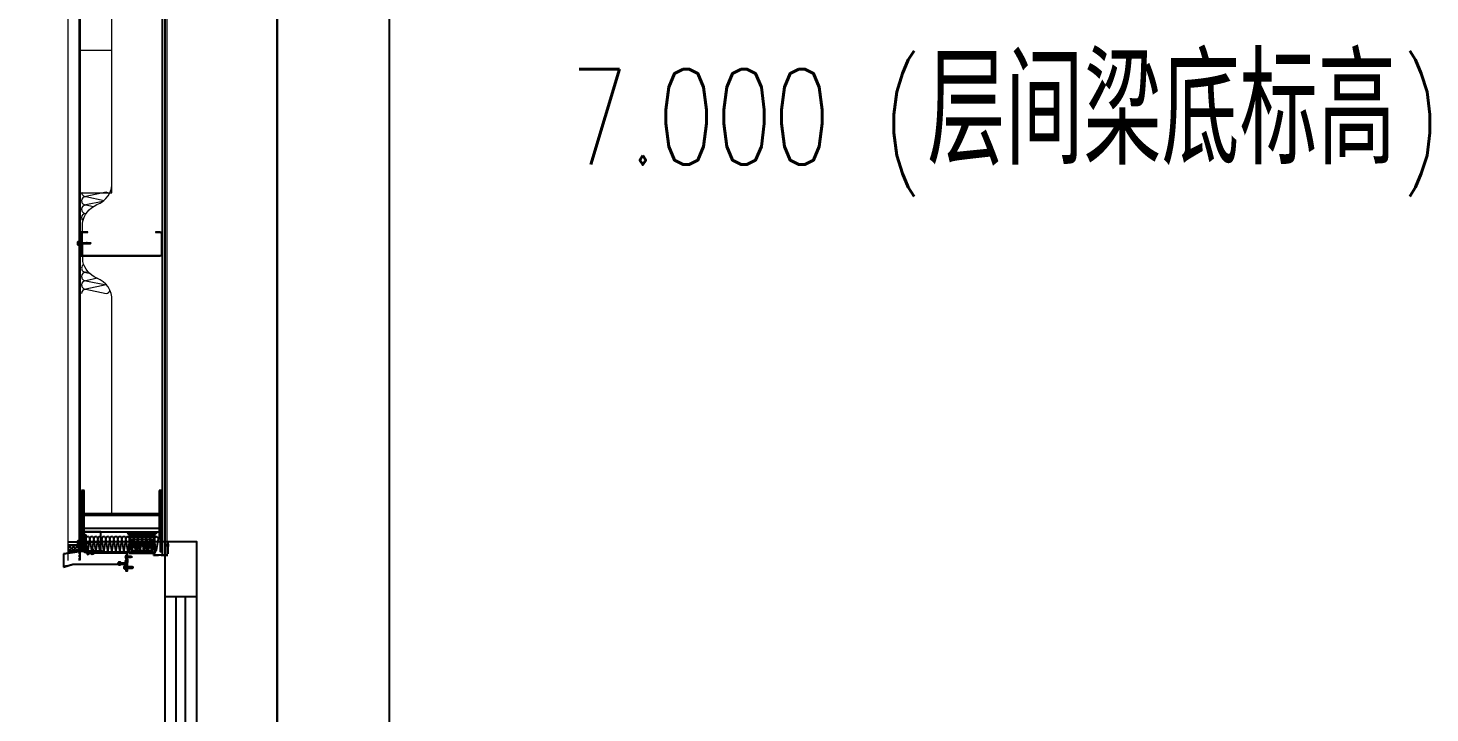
# Model space of a CAD drawing. Extents: x 220580 to 2027826, y -309201 to 71987.
# Drawn here: x 1044274 to 1048636, y -217818 to -215685 of the extents above; entities that cross this region are included whole.
import ezdxf
from ezdxf.enums import TextEntityAlignment as Align

# ---------------------------------------------------------------- set-up
doc = ezdxf.new("R2010")
doc.units = 0
for name, pattern in [('CENTER', [2, 1.25, -0.25, 0.25, -0.25]), ('DOTE', [2.42, 2, -0.2, 0.02, -0.2]), ('ZN-CENTER', [2, 1.25, -0.25, 0.25, -0.25]), ('ZN-DASH', [0.35, 0.25, -0.1])]:
    doc.linetypes.add(name, pattern=pattern)
for name, color, linetype in [('!ZN1-填充-8', 8, 'Continuous'), ('!ZN3-不锈钢板幕墙-7', 7, 'Continuous'), ('!ZN3-玻璃幕墙-4', 4, 'Continuous'), ('!ZN4-辅助材料-1', 1, 'Continuous'), ('!ZN4-配件-11', 11, 'Continuous'), ('!ZN5-钢材投影-40', 40, 'Continuous'), ('!ZN5-钢材断面-2', 2, 'Continuous'), ('!ZN5-铝材投影-112', 112, 'Continuous'), ('!ZN6-虚线-8', 8, 'ZN-DASH'), ('0_SEALING', 40, 'Continuous'), ('11紧固件', 11, 'Continuous'), ('A-AXIS-DOTE', 14, 'DOTE'), ('A-LIN-V', 9, 'Continuous'), ('A-WINDOW', 140, 'Continuous'), ('A_Hatch', 8, 'Continuous'), ('AS-COLN', 6, 'Continuous'), ('AS-WALL', 40, 'Continuous'), ('COLUMN', 4, 'Continuous'), ('DIM', 173, 'Continuous'), ('Fill', 8, 'Continuous'), ('PUB_TEXT', 7, 'Continuous'), ('焊缝', 8, 'Continuous')]:
    doc.layers.add(name, color=color, linetype=linetype)
for name, color, linetype, lineweight in [('0_FLASHING', 6, 'Continuous', 25), ('0_PURLIN-CON', 253, 'Continuous', 15), ('0_SCREW RIVET', 4, 'Continuous', 15), ('彩钢板', 6, 'Continuous', 15), ('防火岩棉', 252, 'Continuous', 13)]:
    doc.layers.add(name, color=color, linetype=linetype, lineweight=lineweight)
doc.layers.add('0_INSULATION', color=252, linetype='Continuous', lineweight=9, transparency=0.2)
doc.styles.add('_TCH_DIM', font='SIMPLEX', dxfattribs={"bigfont": 'GBCBIG'})
doc.styles.add('DHTEXT-1', font='ROMANS.shx', dxfattribs={"width": 0.7, "bigfont": 'CHINESE.shx'})
doc.dimstyles.new('ZN200', dxfattribs={"dimscale": 200, "dimtxt": 2.5, "dimasz": 1.5, "dimexe": 1, "dimexo": 2, "dimgap": 0.9, "dimtad": 1, "dimdec": 0, "dimdsep": 46, "dimtxsty": 'DHTEXT-1', "dimblk": 'ARCHTICK', "dimcen": 2.5, "dimclrd": 173, "dimclre": 173, "dimclrt": 7, "dimazin": 2, "dimtfac": 1, "dimtdec": 0, "dimtix": 1, "dimtmove": 2, "dimatfit": 3, "dimfxl": 0, "dimtolj": 1, "dimtzin": 0, "dimarcsym": 0})

# ---------------------------------------------------------------- blocks, each defined once
blk = doc.blocks.new('23423wer-M')
at = {"layer": 'A-AXIS-DOTE', "color": 1}
blk.add_line((1667005.2, 543376.2), (1667005.2, 531171.5), dxfattribs=at)
blk = doc.blocks.new('w42342343')
at = {"layer": 'A-LIN-V'}
blk.add_line((-1138145, 573427.5), (-1138495, 573427.5), dxfattribs=at)
at = {"layer": 'A-WINDOW'}
for points in [[(-1138245, 573427.5), (-1138245, 573427.5), (-1138245, 573257.5), (-1138145, 573257.5), (-1138145, 573427.5), (-1138245, 573427.5)], [(-1138245, 573257.5), (-1138245, 568257.5)], [(-1138210, 573257.5), (-1138210, 568257.5)], [(-1138245, 568257.5), (-1138245, 568257.5), (-1138245, 568157.5), (-1138145, 568157.5), (-1138145, 568257.5), (-1138245, 568257.5)]]:
    blk.add_lwpolyline(points, dxfattribs=at)
at = {"layer": 'A-WINDOW', "elevation": 0}
for points in [[(-1138180, 568257.5), (-1138180, 573257.5)], [(-1138145, 568257.5), (-1138145, 573257.5)]]:
    blk.add_lwpolyline(points, dxfattribs=at)
at = {"layer": 'AS-WALL'}
blk.add_line((-1138545, 573427.5), (-1138445, 573427.5), dxfattribs=at)
at = {"layer": 'COLUMN'}
blk.add_lwpolyline([(-1138245, 573427.5), (-1138245, 568257.5)], dxfattribs=at)
blk = doc.blocks.new('55555')
at = {"layer": 'COLUMN'}
blk.add_lwpolyline([(-350, 700), (-350, -14200), (350, -14200), (350, 700)], close=True, dxfattribs=at)
blk = doc.blocks.new('20250917080948')
at = {"layer": 'A-AXIS-DOTE', "ltscale": 2}
blk.add_line((0, -5813.6), (0, 21247.6), dxfattribs=at)
blk = doc.blocks.new('$紧固件$00000145')
at = {"layer": '0_SCREW RIVET'}
for p, q in [((-1.7, 9.4), (-1.7, 7.2)), ((-1.7, 6.7), (-1.7, 5)), ((-1.7, 4.5), (-1.7, 2.8)), ((-1.7, 2.3), (-1.7, 0.6)), ((-1.7, 0.1), (-1.7, -1.6)), ((2.8, 9.4), (2.8, 7.6)), ((2.8, 7.1), (2.8, 5.4)), ((2.8, 4.9), (2.8, 3.2)), ((2.8, 2.7), (2.8, 1)), ((2.8, 0.5), (2.8, -1.2)), ((-1.7, -2.1), (-1.7, -3.8)), ((-1.7, -4.3), (-1.7, -6)), ((-1.7, -6.5), (-1.7, -8.2)), ((-1.7, -8.7), (-1.7, -10.5)), ((-1.7, -11), (-1.7, -12.7)), ((-1.7, -13.2), (-1.7, -14.9)), ((-1.7, -15.4), (-1.7, -17.1)), ((-1.7, -17.6), (-1.7, -19.3)), ((-1.7, -19.8), (-1.7, -24.8)), ((-1.7, -24.8), (0.5, -26.6)), ((0.5, -26.6), (2.8, -24.8)), ((2.8, -1.7), (2.8, -3.4)), ((2.8, -3.9), (2.8, -5.6)), ((2.8, -6.1), (2.8, -7.8)), ((2.8, -8.3), (2.8, -10.1)), ((2.8, -10.6), (2.8, -12.3)), ((2.8, -12.8), (2.8, -14.5)), ((2.8, -15), (2.8, -16.7)), ((2.8, -17.2), (2.8, -18.9)), ((2.8, -19.4), (2.8, -24.8))]:
    blk.add_line(p, q, dxfattribs=at)
blk.add_lwpolyline([(-6.5, 12.1, -0.414214), (-2.5, 16.1), (3.5, 16.1, -0.414214), (7.5, 12.1), (7.5, 12.2), (7.5, 11.4), (-6.5, 11.4), (-6.5, 12.2)], format="xyb", close=True, dxfattribs=at)
for points in [[(-4, 11.4), (5, 11.4), (5, 9.4), (-4, 9.4)], [(-1.7, 6.7), (2.8, 7.1), (3.3, 7.4), (2.8, 7.6), (-1.7, 7.2), (-2.2, 6.9)], [(-1.7, 4.5), (2.8, 4.9), (3.3, 5.2), (2.8, 5.4), (-1.7, 5), (-2.2, 4.7)], [(-1.7, 2.3), (2.8, 2.7), (3.3, 3), (2.8, 3.2), (-1.7, 2.8), (-2.2, 2.5)], [(-1.7, 0.1), (2.8, 0.5), (3.3, 0.8), (2.8, 1), (-1.7, 0.6), (-2.2, 0.3)], [(-1.7, -2.1), (2.8, -1.7), (3.3, -1.4), (2.8, -1.2), (-1.7, -1.6), (-2.2, -1.9)], [(-1.7, -4.3), (2.8, -3.9), (3.3, -3.6), (2.8, -3.4), (-1.7, -3.8), (-2.2, -4.1)], [(-1.7, -6.5), (2.8, -6.1), (3.3, -5.8), (2.8, -5.6), (-1.7, -6), (-2.2, -6.3)], [(-1.7, -8.7), (2.8, -8.3), (3.3, -8.1), (2.8, -7.8), (-1.7, -8.2), (-2.2, -8.5)], [(-1.7, -11), (2.8, -10.6), (3.3, -10.3), (2.8, -10.1), (-1.7, -10.5), (-2.2, -10.7)], [(-1.7, -13.2), (2.8, -12.8), (3.3, -12.5), (2.8, -12.3), (-1.7, -12.7), (-2.2, -13)], [(-1.7, -15.4), (2.8, -15), (3.3, -14.7), (2.8, -14.5), (-1.7, -14.9), (-2.2, -15.2)], [(-1.7, -17.6), (2.8, -17.2), (3.3, -16.9), (2.8, -16.7), (-1.7, -17.1), (-2.2, -17.4)]]:
    blk.add_lwpolyline(points, close=True, dxfattribs=at)
for points in [[(1.7, -19), (-1.7, -19.3), (-2.2, -19.6), (-1.7, -19.8), (1.6, -19.5)], [(0.5, -26.6), (1.9, -18), (2.5, -19.4), (2.5, -19.4), (2.8, -19.9)], [(2.3, -18.9), (2.8, -18.9), (3.3, -19.1), (2.8, -19.4), (2.5, -19.4)]]:
    blk.add_lwpolyline(points, dxfattribs=at)
blk = doc.blocks.new('$紧固件$00000029')
at = {"layer": '0_SCREW RIVET'}
for p, q in [((-4.5, 1), (4.5, 1)), ((-2.5, 1), (-2.5, -6)), ((2.5, 1), (2.5, -6)), ((-2.5, -6), (2.5, -6)), ((-2.5, -8), (2.5, -8))]:
    blk.add_line(p, q, dxfattribs=at)
blk.add_lwpolyline([(-4.5, 1, -0.147667), (-1.5, 2.8), (1.5, 2.8, -0.147667), (4.5, 1)], format="xyb", dxfattribs=at)
for centre, start, end in [((-2.5, -7), 90, 270), ((2.5, -7), 270, 90)]:
    blk.add_arc(centre, 1, start, end, dxfattribs=at)
blk = doc.blocks.new('*U2096')
at = {"color": 0, "linetype": 'CENTER', "ltscale": 3}
blk.add_line((-5.4, 0), (17.7, 0), dxfattribs=at)
at = {"linetype": 'ByBlock', "ltscale": 10}
for p, q in [((0, 1.8), (12.4, 1.8)), ((1, 2.4), (1.7, -2.4)), ((2.6, 2.4), (3.3, -2.4)), ((4.2, 2.4), (4.9, -2.4)), ((5.8, 2.4), (6.5, -2.4)), ((7.4, 2.4), (8.1, -2.4)), ((9, 2.4), (9.7, -2.4)), ((10.6, 2.4), (11.3, -2.4)), ((12.4, 1.8), (16, 0)), ((16, 0), (12.4, -1.8)), ((12.4, -1.8), (0, -1.8))]:
    blk.add_line(p, q, dxfattribs=at)
blk.add_lwpolyline([(-3.3, 0.4), (-3.7, 0.4, -0.147478), (-2.1, 4.8), (0, 4.8), (0, -4.7), (-2.1, -4.7, -0.147478), (-3.7, -0.4), (-3.3, -0.4)], format="xyb", close=True, dxfattribs=at)
for points in [[(1.3, -1.8), (0.6, 1.8), (1, 2.4), (1.3, 1.8), (2, -1.8), (1.7, -2.4)], [(2.9, -1.8), (2.2, 1.8), (2.6, 2.4), (2.9, 1.8), (3.6, -1.8), (3.3, -2.4)], [(4.5, -1.8), (3.8, 1.8), (4.2, 2.4), (4.5, 1.8), (5.2, -1.8), (4.9, -2.4)], [(6.1, -1.8), (5.4, 1.8), (5.8, 2.4), (6.1, 1.8), (6.8, -1.8), (6.5, -2.4)], [(7.7, -1.8), (7, 1.8), (7.4, 2.4), (7.7, 1.8), (8.4, -1.8), (8.1, -2.4)], [(9.3, -1.8), (8.6, 1.8), (9, 2.4), (9.3, 1.8), (10, -1.8), (9.7, -2.4)], [(10.9, -1.8), (10.2, 1.8), (10.6, 2.4), (10.9, 1.8), (11.6, -1.8), (11.3, -2.4)]]:
    blk.add_lwpolyline(points, close=True, dxfattribs=at)
at = {"layer": 'Defpoints', "color": 0, "ltscale": 10, "style": 'DHTEXT-1', "width": 0.7}
blk.add_text('4.8', height=1, rotation=90, dxfattribs=at).set_placement((-0.5, -1.4), align=Align.CENTER)
blk = doc.blocks.new('ZN-角钢56X56X5')
at = {"layer": '!ZN1-填充-8'}
h = blk.add_hatch(dxfattribs=at)
h.set_pattern_fill('ANSI32', color=256, scale=0.5, style=0)
edge = h.paths.add_edge_path()
edge.add_line((0, 0), (0, 56))
edge.add_line((0, 56), (3.3, 56))
edge.add_arc((3.3, 54.3), 1.67, 0, 90, ccw=False)
edge.add_line((5, 54.3), (5, 11))
edge.add_arc((11, 11), 6, 180, 270)
edge.add_line((11, 5), (54.3, 5))
edge.add_arc((54.3, 3.3), 1.67, 0, 90, ccw=False)
edge.add_line((56, 3.3), (56, 0))
edge.add_line((56, 0), (0, 0))
at = {"layer": '!ZN5-钢材断面-2'}
blk.add_lwpolyline([(0, 0), (0, 56), (3.3, 56, -0.414214), (5, 54.3), (5, 11, 0.414214), (11, 5), (54.3, 5, -0.414214), (56, 3.3), (56, 0), (0, 0)], format="xyb", dxfattribs=at)
blk = doc.blocks.new('*U587')
at = {"layer": '!ZN5-钢材断面-2', "extrusion": (0, 0, -1), "zscale": -1, "rotation": 90}
blk.add_blockref('ZN-角钢56X56X5', (0, 0), dxfattribs=at)
blk = doc.blocks.new('20250910091815', base_point=(-74076.4, -110402.8))
at = {"layer": 'A_Hatch'}
h = blk.add_hatch(dxfattribs=at)
h.set_pattern_fill('ANSI32', color=256)
h.set_pattern_definition([(45, (0, 0), (-3.36759605, 3.36759605), []), (45, (2.245, 0), (-3.36759605, 3.36759605), [])])
h.paths.add_polyline_path([(-74326.4, -110327.8), (-74326.4, -110477.8), (-74318.4, -110477.8), (-74318.4, -110405), (-74084.4, -110405), (-74084.4, -110477.8), (-74076.4, -110477.8), (-74076.4, -110327.8), (-74084.4, -110327.8), (-74084.4, -110400.5), (-74318.4, -110400.5), (-74318.4, -110327.8)])
at = {"layer": '!ZN5-钢材投影-40', "ltscale": 0.3}
for p, q in [((-74326.4, -110477.8), (-74326.4, -110327.8)), ((-74326.4, -110327.8), (-74318.4, -110327.8)), ((-74318.4, -110327.8), (-74318.4, -110400.5)), ((-74084.4, -110400.5), (-74084.4, -110327.8)), ((-74084.4, -110327.8), (-74076.4, -110327.8)), ((-74076.4, -110327.8), (-74076.4, -110477.8)), ((-74318.4, -110400.5), (-74084.4, -110400.5)), ((-74084.4, -110405), (-74318.4, -110405)), ((-74318.4, -110405), (-74318.4, -110477.8)), ((-74084.4, -110477.8), (-74084.4, -110405)), ((-74318.4, -110477.8), (-74326.4, -110477.8)), ((-74076.4, -110477.8), (-74084.4, -110477.8))]:
    blk.add_line(p, q, dxfattribs=at)
blk = doc.blocks.new('*U2081')
at = {"color": 0, "linetype": 'CENTER', "ltscale": 3}
for p, q in [((-14.3, 0), (14.3, 0)), ((0, 14.3), (0, -14.3))]:
    blk.add_line(p, q, dxfattribs=at)
at = {"linetype": 'ByBlock', "ltscale": 10}
blk.add_lwpolyline([(9, 5.2), (0, 10.4), (-9, 5.2), (-9, -5.2), (0, -10.4), (9, -5.2)], close=True, dxfattribs=at)
for radius in [12, 9, 6]:
    blk.add_circle((0, 0), radius, dxfattribs=at)
blk.add_arc((0, 0), 5.19, 180, 90, dxfattribs=at)
blk = doc.blocks.new('20180403.16475379')
at = {"layer": '!ZN1-填充-8', "ltscale": 2}
blk.add_hatch(color=8, dxfattribs=at).paths.add_polyline_path([(0, -6), (0, 0), (6, 0, -0.414214)])
blk.add_lwpolyline([(0, 0), (0, -6, 0.414214), (6, 0)], format="xyb", dxfattribs=at)
blk = doc.blocks.new('20250910094206', base_point=(-74703, -110250.6))
at = {"layer": '!ZN4-辅助材料-1'}
for points in [[(-74780.5, -110258.1, 0.57735), (-74784, -110264.1, -0.267949), (-74780.5, -110262.1, 0.57735), (-74784, -110268.1, -0.267949), (-74780.5, -110266.1, 0.57735), (-74784, -110272.1, -0.267949), (-74780.5, -110270.1, 0.57735), (-74784, -110276.1, -0.267949), (-74780.5, -110274.1, 0.57735), (-74784, -110280.1, -0.267949), (-74780.5, -110278.1, 0.57735), (-74784, -110284.1, -0.267949), (-74780.5, -110282.1, 1), (-74780.5, -110290.1, 1)], [(-74715.5, -110258.1, -0.57735), (-74712.1, -110264.1, 0.267949), (-74715.5, -110262.1, -0.57735), (-74712.1, -110268.1, 0.267949), (-74715.5, -110266.1, -0.57735), (-74712.1, -110272.1, 0.267949), (-74715.5, -110270.1, -0.57735), (-74712.1, -110276.1, 0.267949), (-74715.5, -110274.1, -0.57735), (-74712.1, -110280.1, 0.267949), (-74715.5, -110278.1, -0.57735), (-74712.1, -110284.1, 0.267949), (-74715.5, -110282.1, -1), (-74715.5, -110290.1, -1)]]:
    blk.add_lwpolyline(points, format="xyb", dxfattribs=at)
at = {"layer": '!ZN5-钢材投影-40', "ltscale": 1000}
blk.add_line((-74708, -110243.6), (-74788, -110243.6), dxfattribs=at)
at = {"layer": '!ZN5-钢材投影-40'}
for points in [[(-74708, -110300.6), (-74788, -110300.6), (-74788, -110235.6), (-74708, -110235.6)], [(-74715.5, -110258.1), (-74715.5, -110293.1), (-74780.5, -110293.1), (-74780.5, -110258.1), (-74715.5, -110258.1)]]:
    blk.add_lwpolyline(points, close=True, dxfattribs=at)
at = {"layer": '焊缝', "ltscale": 500}
for points in [[(-74765.1, -110235.6, -0.57735), (-74771.1, -110239, 0.267949), (-74769.1, -110235.6, -0.57735), (-74775.1, -110239, 0.267949), (-74773.1, -110235.6, -0.57735), (-74779.1, -110239, 0.267949), (-74777.1, -110235.6, -0.57735), (-74783.1, -110239, 0.267949), (-74781.1, -110235.6, -0.57735), (-74787.1, -110239, 0.267949), (-74785.1, -110235.6, -0.332827), (-74788, -110239.4, -0.332827)], [(-74708, -110239.4, -0.20511), (-74711.1, -110239, 0.267949), (-74709.1, -110235.6, -0.57735), (-74715.1, -110239, 0.267949), (-74713.1, -110235.6, -0.57735), (-74719.1, -110239, 0.267949), (-74717.1, -110235.6, -0.57735), (-74723.1, -110239, 0.267949), (-74721.1, -110235.6, -0.57735), (-74727.1, -110239, 0.267949), (-74725.1, -110235.6, -0.57735), (-74731.1, -110239, 0.267949), (-74729.1, -110235.6, -0.57735), (-74735.1, -110239, 0.267949), (-74733.1, -110235.6, -0.57735), (-74739.1, -110239, 0.267949), (-74737.1, -110235.6, -0.57735), (-74743.1, -110239, 0.267949), (-74741.1, -110235.6, -0.57735), (-74747.1, -110239, 0.267949), (-74745.1, -110235.6, -0.57735), (-74751.1, -110239, 0.267949), (-74749.1, -110235.6, -0.57735), (-74755.1, -110239, 0.267949), (-74753.1, -110235.6, -0.57735), (-74759.1, -110239, 0.267949), (-74757.1, -110235.6, -0.57735), (-74763.1, -110239, 0.267949), (-74761.1, -110235.6, -0.57735), (-74767.1, -110239)]]:
    blk.add_lwpolyline(points, format="xyb", dxfattribs=at)
at = {"layer": '!ZN3-玻璃幕墙-4', "ltscale": 1000, "rotation": 270}
blk.add_blockref('20180403.16475379', (-74788, -110235.6), dxfattribs=at)
at = {"layer": '!ZN3-玻璃幕墙-4', "ltscale": 1000, "xscale": -1, "rotation": 90}
blk.add_blockref('20180403.16475379', (-74708, -110235.6), dxfattribs=at)
at = {"layer": '!ZN4-配件-11', "color": 1, "ltscale": 1000, "xscale": -1, "rotation": 90}
for p in [(-74763, -110275.6), (-74733, -110275.6)]:
    blk.add_blockref('*U2081', p, dxfattribs=at)
blk = doc.blocks.new('*U2002')
at = {"color": 0, "linetype": 'ZN-CENTER', "ltscale": 3}
blk.add_line((24, 0), (-7.3, 0), dxfattribs=at)
at = {"ltscale": 10}
for p, q in [((-5.4, -3.5), (-5.4, 3.5)), ((-1, 4.6), (-4.9, 4.6)), ((-1, 2.3), (-4.9, 2.3)), ((-0.6, -5.1), (-0.6, 5.1)), ((-0.2, 5.5), (0, 4.8)), ((0, -4.8), (0, 4.8)), ((0, 2.1), (14.3, 2.1)), ((1.4, 2.7), (2.2, -2.7)), ((3.2, 2.7), (4, -2.7)), ((5, 2.7), (5.8, -2.7)), ((6.8, 2.7), (7.6, -2.7)), ((8.6, 2.7), (9.4, -2.7)), ((10.4, 2.7), (11.2, -2.7)), ((12.2, 2.7), (13, -2.7)), ((-1, -2.3), (-4.9, -2.3)), ((-1, -4.6), (-4.9, -4.6)), ((-0.2, -5.5), (0, -4.8)), ((14.3, -2.1), (0, -2.1))]:
    blk.add_line(p, q, dxfattribs=at)
for points in [[(1.8, -2.1), (1, 2.1), (1.4, 2.7), (1.8, 2.1), (2.6, -2.1), (2.2, -2.7)], [(3.6, -2.1), (2.8, 2.1), (3.2, 2.7), (3.6, 2.1), (4.4, -2.1), (4, -2.7)], [(5.4, -2.1), (4.6, 2.1), (5, 2.7), (5.4, 2.1), (6.2, -2.1), (5.8, -2.7)], [(7.2, -2.1), (6.4, 2.1), (6.8, 2.7), (7.2, 2.1), (8, -2.1), (7.6, -2.7)], [(9, -2.1), (8.2, 2.1), (8.6, 2.7), (9, 2.1), (9.8, -2.1), (9.4, -2.7)], [(10.8, -2.1), (10, 2.1), (10.4, 2.7), (10.8, 2.1), (11.6, -2.1), (11.2, -2.7)], [(12.6, -2.1), (11.8, 2.1), (12.2, 2.7), (12.6, 2.1), (13.4, -2.1), (13, -2.7)]]:
    blk.add_lwpolyline(points, close=True, dxfattribs=at)
for points in [[(14.3, -2.1, -0.414214), (14.4, -2.2), (14.4, -2.3), (20.2, -2.3), (22, -0.3), (22, 0.3), (20.2, 2.3), (14.4, 2.3), (14.4, 2.2, -0.414214), (14.3, 2.1)], [(16.5, -2.3), (16.4, -1.2), (15.8, -1.5, -0.530462), (15, -1.2), (14.8, 0.1, -0.651316), (15.5, 0.5), (16, 0.2), (16.8, 0.7), (22, -0.3, -0.201226), (20.2, 2.3)]]:
    blk.add_lwpolyline(points, format="xyb", dxfattribs=at)
for centre, radius, start, end in [((-3.9, 3.5), 1.58, 133.1736, 226.8264), ((0.1, 0), 5.58, 155.5673, 204.4327), ((0.1, 3.5), 1.58, 133.1736, 226.8264), ((4.1, 0), 5.58, 155.5673, 204.4327), ((7.5, -2.9), 11.3, 132.4922, 138.6064), ((-3.9, -3.5), 1.58, 133.1736, 226.8264), ((0.1, -3.5), 1.58, 133.1736, 226.8264), ((7.5, 2.9), 11.3, 221.3936, 227.5078)]:
    blk.add_arc(centre, radius, start, end, dxfattribs=at)
at = {"layer": 'Defpoints', "color": 0, "ltscale": 10, "style": 'DHTEXT-1', "width": 0.7}
blk.add_text('5.5', height=1, rotation=90, dxfattribs=at).set_placement((-2.5, -0.9), align=Align.CENTER)
blk = doc.blocks.new('*U585')
at = {"color": 0, "linetype": 'CENTER', "ltscale": 3}
blk.add_line((7.9, 0), (-2.5, 0), dxfattribs=at)
at = {"linetype": 'ByBlock', "lineweight": -2, "ltscale": 10}
for p, q in [((-1.2, -3), (-1.2, 3)), ((0, 4.2), (0, -4.2)), ((3.4, 2), (0, 2)), ((3.4, 2.5), (3.4, -2.5)), ((3.4, -2), (0, -2))]:
    blk.add_line(p, q, dxfattribs=at)
for centre, radius, start, end in [((4.4, 0), 5.96, 160.395, 199.605), ((0, 3), 1.2, 90, 180), ((4.9, 2.5), 1.5, 348.448, 180), ((14.1, 0), 8, 164.3308, 195.6692), ((4.1, 0), 2.67, 323.2266, 36.7843), ((0, -3), 1.2, 180, 270), ((4.9, -2.5), 1.5, 180, 11.552)]:
    blk.add_arc(centre, radius, start, end, dxfattribs=at)
at = {"layer": 'Defpoints', "color": 0, "ltscale": 10, "style": 'DHTEXT-1', "width": 0.7}
blk.add_text('D4', height=1, rotation=90, dxfattribs=at).set_placement((5.3, -1.8), align=Align.CENTER)
blk = doc.blocks.new('20250910135256', base_point=(-71723.4, -112065.2))
at = {"layer": '!ZN1-填充-8'}
h = blk.add_hatch(dxfattribs=at)
h.set_pattern_fill('ANSI32', color=256, scale=0.5, style=0)
h.set_pattern_definition([(45, (0, 0), (-1.683798023, 1.683798023), []), (45, (1.1225, 0), (-1.683798023, 1.683798023), [])])
h.paths.add_polyline_path([(-71745, -112017.2), (-71750, -112017.2), (-71750, -112057.2), (-71745, -112057.2)])
at = {"layer": '!ZN1-填充-8', "ltscale": 0.1}
h = blk.add_hatch(dxfattribs=at)
h.set_pattern_fill('NET3', color=256, scale=3, style=0)
h.paths.add_polyline_path([(-71642.4, -112080.8), (-71643.4, -112080.8), (-71643.4, -112065.2), (-71642.4, -112065.2)])
at = {"layer": '!ZN1-填充-8'}
h = blk.add_hatch(dxfattribs=at)
h.set_pattern_fill('AR-SAND', color=256, scale=0.5, angle=90, style=0)
h.set_pattern_definition([(127.5, (0, 0), (-1.223533093, -0.0400007824), [0, -0.9652, 0, -1.0795, 0, -1.031875]), (97.5, (0, 0), (-1.792062751, 1.123808208), [0, -0.5207, 0, -0.86995, 0, -0.333375]), (57.5, (-5e-17, -0.781), (-0.003592962, 1.977480926), [0, -0.3175, 0, -1.143, 0, -1.49225]), (47.5, (-5e-17, -0.781), (-0.557323308, 1.908891131), [0, -0.15875, 0, -0.7493, 0, -0.85725])])
edge = h.paths.add_edge_path()
edge.add_arc((-71510.8, -112064.6), 7.19, 138.7905, 183.3925)
edge.add_line((-71518, -112065), (-71526.9, -112059.9))
edge.add_line((-71526.9, -112059.9), (-71527.2, -112059.9))
edge.add_line((-71527.2, -112059.9), (-71524.7, -112059.9))
edge.add_line((-71524.7, -112059.9), (-71516.2, -112059.9))
h = blk.add_hatch(dxfattribs=at)
h.set_pattern_fill('AR-SAND', color=256, scale=0.5, style=0)
h.set_pattern_definition([(37.5, (0, 0), (-0.0400007824, 1.223533093), [0, -0.9652, 0, -1.0795, 0, -1.031875]), (7.5, (0, 0), (1.123808208, 1.792062751), [0, -0.5207, 0, -0.86995, 0, -0.333375]), (327.5, (-0.781, 0), (1.977480926, 0.003592962), [0, -0.3175, 0, -1.143, 0, -1.49225]), (317.5, (-0.781, 0), (1.908891131, 0.557323308), [0, -0.15875, 0, -0.7493, 0, -0.85725])])
edge = h.paths.add_edge_path()
edge.add_arc((-71636.4, -112104.1), 14.4, 93.1328, 118.888, ccw=False)
edge.add_line((-71637.2, -112089.8), (-71642.4, -112080.8))
edge.add_line((-71642.4, -112080.8), (-71642.4, -112080.5))
edge.add_line((-71642.4, -112080.5), (-71643.4, -112080.5))
edge.add_line((-71643.4, -112080.5), (-71643.4, -112091.5))
h = blk.add_hatch(dxfattribs=at)
h.set_pattern_fill('NET3', color=256, scale=0.4, angle=90, style=0)
h.paths.add_polyline_path([(-71641.4, -112117.7), (-71643.4, -112117.7), (-71643.4, -112093.8), (-71641.4, -112093.8)])
at = {"layer": '0_SEALING'}
h = blk.add_hatch(dxfattribs=at)
h.set_pattern_fill('ANSI37', color=256, scale=5)
h.set_pattern_definition([(45, (0, 0), (-5.61266008, 5.61266008), []), (135, (0, 0), (-5.61266008, -5.61266008), [])])
h.paths.add_polyline_path([(-71459.8, -112036.2), (-71493.8, -112036.2), (-71493.8, -112056.2), (-71459.8, -112056.2)])
at = {"layer": '!ZN3-不锈钢板幕墙-7', "ltscale": 4}
for p, q in [((-71642.4, -112059.9), (-71642.4, -112080.8)), ((-71642.4, -112059.9), (-71546.7, -112059.9)), ((-71546.7, -112061.4), (-71640.9, -112061.4)), ((-71640.9, -112080.4), (-71640.9, -112061.4)), ((-71642.4, -112080.8), (-71637.2, -112089.8)), ((-71635.9, -112089), (-71640.9, -112080.4)), ((-71637.2, -112089.8), (-71635.9, -112089))]:
    blk.add_line(p, q, dxfattribs=at)
at = {"layer": '!ZN3-不锈钢板幕墙-7', "ltscale": 1000}
blk.add_lwpolyline([(-71560, -111996.3), (-71500, -111996.3), (-71500, -112056.3), (-71560, -112056.3)], close=True, dxfattribs=at)
at = {"layer": '!ZN3-不锈钢板幕墙-7', "ltscale": 4}
blk.add_lwpolyline([(-71546.7, -112059.9), (-71526.9, -112059.9), (-71518, -112065), (-71518.7, -112066.3), (-71527.3, -112061.4), (-71546.7, -112061.4)], dxfattribs=at)
at = {"layer": '!ZN4-辅助材料-1', "ltscale": 4}
blk.add_lwpolyline([(-71642.4, -112080.8), (-71643.4, -112080.8), (-71643.4, -112065.2), (-71642.4, -112065.2)], close=True, dxfattribs=at)
for points in [[(-71518, -112065), (-71526.9, -112059.9), (-71526.9, -112059.9), (-71516.2, -112059.9, 0.132594), (-71518, -112065)], [(-71637.2, -112089.8), (-71642.4, -112080.8), (-71643.4, -112080.8), (-71643.4, -112091.5, -0.112853), (-71637.2, -112089.8)]]:
    blk.add_lwpolyline(points, format="xyb", dxfattribs=at)
at = {"layer": '!ZN4-辅助材料-1', "ltscale": 5}
blk.add_lwpolyline([(-71641.4, -112117.7), (-71643.4, -112117.7), (-71643.4, -112093.8), (-71641.4, -112093.8)], close=True, dxfattribs=at)
at = {"layer": '!ZN5-钢材投影-40', "ltscale": 0.3}
for p, q in [((-71742, -111985.2), (-71508, -111985.2)), ((-71742, -111997.2), (-71508, -111997.2)), ((-71733.4, -112012.2), (-71643.4, -112012.2))]:
    blk.add_line(p, q, dxfattribs=at)
at = {"layer": '!ZN5-钢材断面-2'}
blk.add_lwpolyline([(-71745, -112017.2), (-71745, -112057.2), (-71750, -112057.2), (-71750, -112017.2)], close=True, dxfattribs=at)
at = {"layer": '!ZN5-铝材投影-112'}
blk.add_lwpolyline([(-71641.4, -112117.7), (-71641.4, -112093.8), (-71613.4, -112093.8), (-71613.4, -112096.8), (-71638.4, -112096.8), (-71638.4, -112117.7)], close=True, dxfattribs=at)
at = {"color": 6, "lineweight": 30, "elevation": 0}
blk.add_lwpolyline([(-71724.4, -112069.2), (-71768.5, -112069.2), (-71768.5, -112030.8), (-71767.5, -112030.8), (-71767.5, -112041.8)], dxfattribs=at)
blk.add_lwpolyline([(-71444.6, -112104), (-71454.1, -112101.6), (-71454.8, -112103), (-71445.3, -112105.4)], close=True)
at = {"layer": '0_FLASHING', "ltscale": 200}
for p, q in [((-71500, -111989.7), (-71500, -112057.2)), ((-71499.6, -111989.7), (-71499.6, -112056.9)), ((-71500, -112057.2), (-71444.5, -112065.3)), ((-71499.6, -112056.9), (-71444, -112064.9)), ((-71444.5, -112065.3), (-71444.5, -112105.3)), ((-71444, -112064.9), (-71444, -112105.7)), ((-71473.2, -112096.8), (-71631.5, -112096.8)), ((-71473.6, -112097.2), (-71631.5, -112097.2)), ((-71444, -112105.7), (-71473.6, -112097.2)), ((-71444.5, -112105.3), (-71473.2, -112096.8))]:
    blk.add_line(p, q, dxfattribs=at)
at = {"layer": '0_FLASHING', "ltscale": 1000}
blk.add_line((-71500, -111989.7), (-71499.6, -111989.7), dxfattribs=at)
at = {"layer": '0_FLASHING', "ltscale": 30}
for p, q in [((-71724.4, -112067.7), (-71766, -112067.7, 0)), ((-71724.4, -112069.2, 0), (-71724.4, -112067.7)), ((-71631.5, -112097.2), (-71631.5, -112096.8))]:
    blk.add_line(p, q, dxfattribs=at)
at = {"layer": '0_SEALING'}
blk.add_lwpolyline([(-71459.8, -112036.2), (-71493.8, -112036.2), (-71493.8, -112056.2), (-71459.8, -112056.2)], close=True, dxfattribs=at)
at = {"layer": '11紧固件', "ltscale": 1000}
blk.add_lwpolyline([(-71500, -112057.2), (-71500, -112017.2), (-71508, -112017.2), (-71508, -112057.2), (-71500, -112057.2), (-71508, -112017.2), (-71508, -112057.2), (-71500, -112017.2)], dxfattribs=at)
at = {"layer": 'Fill'}
for points in [[(-71506.9, -112053.7, -1), (-71519.4, -112053.7), (-71513.3, -112016.7, 1), (-71525.8, -112016.7), (-71519.4, -112053.7, -1), (-71531.9, -112053.7), (-71525.8, -112016.7, 1), (-71538.3, -112016.7), (-71531.9, -112053.7, -1), (-71544.4, -112053.7), (-71538.3, -112016.7, 1), (-71550.8, -112016.7), (-71544.4, -112053.7, -1), (-71556.9, -112053.7), (-71550.8, -112016.7, 1), (-71563.3, -112016.7), (-71556.9, -112053.7, -1), (-71569.4, -112053.7), (-71563.3, -112016.7, 1), (-71575.8, -112016.7), (-71569.4, -112053.7, -1), (-71581.9, -112053.7), (-71575.8, -112016.7, 1), (-71588.3, -112016.7), (-71581.9, -112053.7, -1), (-71594.4, -112053.7), (-71588.3, -112016.7, 1), (-71600.8, -112016.7), (-71594.4, -112053.7, -1), (-71606.9, -112053.7), (-71600.8, -112016.7, 1), (-71613.3, -112016.7), (-71606.9, -112053.7, -1), (-71619.4, -112053.7), (-71613.3, -112016.7, 1), (-71625.8, -112016.7), (-71619.4, -112053.7, -1), (-71631.9, -112053.7), (-71625.8, -112016.7, 1), (-71638.3, -112016.7), (-71631.9, -112053.7, -1), (-71644.4, -112053.7), (-71638.3, -112016.7, 1), (-71650.8, -112016.7), (-71644.4, -112053.7, -1), (-71656.9, -112053.7), (-71650.8, -112016.7, 1), (-71663.3, -112016.7), (-71656.9, -112053.7, -1), (-71669.4, -112053.7), (-71663.3, -112016.7, 1), (-71675.8, -112016.7), (-71669.4, -112053.7, -1), (-71681.9, -112053.7), (-71675.8, -112016.7, 1), (-71688.3, -112016.7), (-71681.9, -112053.7, -1), (-71694.4, -112053.7), (-71688.3, -112016.7, 1), (-71700.8, -112016.7), (-71694.4, -112053.7, -1), (-71706.9, -112053.7), (-71700.8, -112016.7, 1), (-71713.3, -112016.7), (-71706.9, -112053.7, -1), (-71719.4, -112053.7), (-71713.3, -112016.7, 1), (-71725.8, -112016.7), (-71719.4, -112053.7, -1), (-71731.9, -112053.7), (-71725.8, -112016.7, 1), (-71738.3, -112016.7), (-71731.9, -112053.7)], [(-71550.3, -112059.8, -0.25985), (-71556, -112057.8, -0.25985)], [(-71537.8, -112059.9, -0.082763), (-71539.8, -112059.9)], [(-71533.6, -112059.9, 0.250362), (-71527.7, -112059.9, 0.250362)], [(-71525.3, -112059.9, -0.082763), (-71527.3, -112059.9)], [(-71521.2, -112059.9, 0.258426), (-71515.1, -112059.9, 0.258426)], [(-71512.8, -112059.9, -0.082763), (-71514.8, -112059.9)]]:
    blk.add_lwpolyline(points, format="xyb", dxfattribs=at)
at = {"layer": '彩钢板', "ltscale": 30}
blk.add_line((-71499.6, -111989.7), (-71500, -111989.7), dxfattribs=at)
at = {"layer": '彩钢板', "color": 1, "ltscale": 200}
blk.add_line((-71459, -112056.2), (-71495, -112056.2), dxfattribs=at)
at = {"layer": '!ZN4-配件-11', "ltscale": 200, "rotation": 90}
blk.add_blockref('*U587', (-71508, -112059.9), dxfattribs=at)
at = {"layer": '!ZN4-配件-11', "color": 1, "ltscale": 200, "rotation": 90}
blk.add_blockref('*U2096', (-71533.6, -112061.4), dxfattribs=at)
at = {"layer": '!ZN4-配件-11', "color": 1, "ltscale": 200, "xscale": -1}
for name, p, rotation in [('*U2002', (-71638.4, -112107.1), 359.9999999999999), ('*U585', (-71618.4, -112097.2), 270)]:
    blk.add_blockref(name, p, dxfattribs=dict(at, rotation=rotation))
blk.add_blockref('*U2096', (-71640.9, -112074.1), dxfattribs=at)
at = {"layer": '!ZN5-钢材投影-40', "ltscale": 1000}
blk.add_blockref('20250910094206', (-71643.4, -112012.2), dxfattribs=at)
at = {"ltscale": 200, "xscale": -1, "rotation": 270}
blk.add_blockref('$紧固件$00000145', (-71503.6, -112029.5), dxfattribs=at)
at = {"ltscale": 200, "rotation": 90}
blk.add_blockref('$紧固件$00000029', (-71769.2, -112037.8, 0), dxfattribs=at)
at = {"layer": '焊缝', "ltscale": 1000}
blk.add_blockref('20250910091815', (-71500, -111942.2), dxfattribs=at)
blk = doc.blocks.new('*U618')
at = {"layer": '0_INSULATION'}
for p, q in [((114761.4, -53978.9), (114793, -53985.5)), ((114793, -53985.5), (114764.4, -53991.4)), ((114766.5, -53993.1), (114793, -53998.6)), ((114793, -53998.6), (114781.2, -54001)), ((114774.8, -54112.8), (114793, -54116.6)), ((114793, -54103.5), (114787.5, -54104.6)), ((114789.3, -54102.7), (114793, -54103.5)), ((114793, -54116.6), (114761.4, -54123.2)), ((114761.4, -54123.2), (114793, -54129.7)), ((114793, -54129.7), (114761.4, -54136.3))]:
    blk.add_line(p, q, dxfattribs=at)
blk.add_lwpolyline([(114802.2, -53758.1), (114802.2, -54579.5), (114752.2, -54579.5), (114752.2, -54147.5, -0.323318), (114775.7, -54112.5, 0.242761), (114797.7, -54086.4), (114798.1, -54027, 0.256774), (114775.7, -53998.1, -0.323318), (114752.2, -53963.1), (114752.2, -53758.1)], format="xyb", close=True, dxfattribs=at)
at = {"layer": '0_INSULATION', "extrusion": (0, 0, -1)}
for centre, start_param, end_param in [((114761.4, -53985.5), 5.406397, 6.283185), ((114793, -53978.9), 1.570796, 3.141593), ((114793, -53992), 0, 1.570796), ((114793, -53992), 1.570796, 3.141593), ((114793, -54005.2), 0, 1.570796), ((114793, -54005.2), 1.570796, 3.141593), ((114793, -54018.3), 0, 1.570796), ((114793, -54018.3), 1.570796, 2.416555), ((114793, -54096.9), 0.524657, 1.570796), ((114793, -54096.9), 1.570796, 3.141593), ((114793, -54110), 0, 1.570796), ((114793, -54110), 1.570796, 3.141593), ((114761.4, -54129.7), 3.141593, 4.407145), ((114761.4, -54129.7), 6.139662, 6.283185), ((114761.4, -54116.6), 3.141593, 3.269368), ((114793, -54123.1), 0, 1.570796), ((114793, -54123.1), 1.570796, 3.141593), ((114793, -54136.3), 0, 1.570796)]:
    blk.add_ellipse(centre, major_axis=(0, 6.56), ratio=0.988253, start_param=start_param, end_param=end_param, dxfattribs=at)
blk = doc.blocks.new('*U1967')
at = {"layer": '0_PURLIN-CON', "linetype": 'ByBlock', "lineweight": -2}
h = blk.add_hatch(dxfattribs=at)
h.set_pattern_fill('ANSI32', color=256, scale=2, angle=2.8624)
h.set_pattern_definition([(47.862405, (-81115.591, 63372.253), (-7.0631283, 6.3904494), []), (47.862405, (-81111.1065, 63372.477), (-7.0631283, 6.3904494), [])])
edge = h.paths.add_edge_path()
edge.add_line((75, 20), (75, 5))
edge.add_arc((70, 5), 5, -90, 0, ccw=False)
edge.add_line((70, 0), (5, 0))
edge.add_arc((5, 5), 5, 180, 270, ccw=False)
edge.add_line((0, 5), (0, 245))
edge.add_arc((5, 245), 5, 90, 180, ccw=False)
edge.add_line((5, 250), (70, 250))
edge.add_arc((70, 245), 5, 0, 90, ccw=False)
edge.add_line((75, 245), (75, 230))
edge.add_line((75, 230), (73, 230))
edge.add_line((73, 230), (73, 245))
edge.add_arc((70, 245), 3, 0, 90)
edge.add_line((70, 248), (5, 248))
edge.add_arc((5, 245), 3, 90, 180)
edge.add_line((2, 245), (2, 5))
edge.add_arc((5, 5), 3, 180, 270)
edge.add_line((5, 2), (70, 2))
edge.add_arc((70, 5), 3, 270, 360)
edge.add_line((73, 5), (73, 20))
edge.add_line((73, 20), (75, 20))
at = {"color": 0, "linetype": 'ByBlock'}
for p in [(0, 250), (75, 250), (0, 0), (75, 0)]:
    blk.add_point(p, dxfattribs=at)
at = {"layer": '0_PURLIN-CON', "linetype": 'ByBlock', "lineweight": -2}
blk.add_lwpolyline([(75, 20), (75, 5, -0.414214), (70, 0), (5, 0, -0.414214), (0, 5), (0, 245, -0.414214), (5, 250), (70, 250, -0.414214), (75, 245), (75, 230), (73, 230), (73, 245, 0.414214), (70, 248), (5, 248, 0.414214), (2, 245), (2, 5, 0.414214), (5, 2), (70, 2, 0.414214), (73, 5), (73, 20)], format="xyb", close=True, dxfattribs=at)
blk = doc.blocks.new('*U1021')
at = {"layer": '0_INSULATION'}
for p, q in [((114761.4, -53978.9), (114793, -53985.5)), ((114793, -53985.5), (114764.4, -53991.4)), ((114766.5, -53993.1), (114793, -53998.6)), ((114793, -53998.6), (114781.2, -54001)), ((114774.8, -54112.8), (114793, -54116.6)), ((114793, -54103.5), (114787.5, -54104.6)), ((114789.3, -54102.7), (114793, -54103.5)), ((114793, -54116.6), (114761.4, -54123.2)), ((114761.4, -54123.2), (114793, -54129.7)), ((114793, -54129.7), (114761.4, -54136.3))]:
    blk.add_line(p, q, dxfattribs=at)
blk.add_lwpolyline([(114802.2, -53758.1), (114802.2, -54480.6), (114752.2, -54480.6), (114752.2, -54147.5, -0.323318), (114775.7, -54112.5, 0.242761), (114797.7, -54086.4), (114798.1, -54027, 0.256774), (114775.7, -53998.1, -0.323318), (114752.2, -53963.1), (114752.2, -53758.1)], format="xyb", close=True, dxfattribs=at)
at = {"layer": '0_INSULATION', "extrusion": (0, 0, -1)}
for centre, start_param, end_param in [((114761.4, -53985.5), 5.406397, 6.283185), ((114793, -53978.9), 1.570796, 3.141593), ((114793, -53992), 0, 1.570796), ((114793, -53992), 1.570796, 3.141593), ((114793, -54005.2), 0, 1.570796), ((114793, -54005.2), 1.570796, 3.141593), ((114793, -54018.3), 0, 1.570796), ((114793, -54018.3), 1.570796, 2.416555), ((114793, -54096.9), 0.524657, 1.570796), ((114793, -54096.9), 1.570796, 3.141593), ((114793, -54110), 0, 1.570796), ((114793, -54110), 1.570796, 3.141593), ((114761.4, -54129.7), 3.141593, 4.407145), ((114761.4, -54129.7), 6.139662, 6.283185), ((114761.4, -54116.6), 3.141593, 3.269368), ((114793, -54123.1), 0, 1.570796), ((114793, -54123.1), 1.570796, 3.141593), ((114793, -54136.3), 0, 1.570796)]:
    blk.add_ellipse(centre, major_axis=(0, 6.56), ratio=0.988253, start_param=start_param, end_param=end_param, dxfattribs=at)
blk = doc.blocks.new('A$Cd5f9d5c2')
at = {"layer": '!ZN6-虚线-8', "ltscale": 30}
for p, q in [((614.8, 5670.4, 0), (614.8, 17664.8)), ((358.4, 14500), (358.4, 5659, 0)), ((614.8, 5011.4, 0), (614.8, 14435.3, 0)), ((614.8, 5040.9), (614.8, 14094.3, 0)), ((358.4, 10970.5, 0), (358.4, 5029.5, 0)), ((358.4, 10629.5, 0), (358.4, 5029.5, 0))]:
    blk.add_line(p, q, dxfattribs=at)
at = {"layer": '彩钢板', "color": 1}
for p, q in [((614, 5670.4, 0), (614, 17664.8)), ((650, 5670.4, 0), (650, 17664.8)), ((614, 5011.4, 0), (614, 14435.3, 0)), ((650, 5011.4, 0), (650, 14435.3, 0)), ((614, 5040.9), (614, 14094.3, 0)), ((650, 5040.9), (650, 14094.3, 0))]:
    blk.add_line(p, q, dxfattribs=at)
at = {"layer": '彩钢板'}
for p, q in [((343, 14500), (343, 5659, 0)), ((359, 14500), (359, 5659, 0)), ((343, 10970.5, 0), (343, 5029.5, 0)), ((359, 10970.5, 0), (359, 5029.5, 0)), ((343, 10629.5, 0), (343, 5029.5, 0)), ((359, 10629.5, 0), (359, 5029.5, 0))]:
    blk.add_line(p, q, dxfattribs=at)
at = {"layer": '防火岩棉', "color": 0, "const_width": 3.75, "elevation": 0}
for points in [[(612.7, 5671.3), (612.7, 17665.3)], [(612.7, 5012.3), (612.7, 14435.8)], [(612.7, 5041.8), (612.7, 14094.8)]]:
    blk.add_lwpolyline(points, dxfattribs=at)
at = {"layer": '!ZN6-虚线-8', "ltscale": 200}
blk.add_blockref('20250910135256', (385.6, 5032), dxfattribs=at)
at = {"xscale": 2, "yscale": 2, "zscale": 2}
for name, p in [('*U618', (-228990.3, 115316.3)), ('*U1021', (-228990.3, 114116.3))]:
    blk.add_blockref(name, p, dxfattribs=at)
at = {"xscale": -1, "rotation": 270}
blk.add_blockref('$紧固件$00000145', (605.4, 5999.5), dxfattribs=at)
at = {"layer": '0_PURLIN-CON', "extrusion": (-1.22465e-16, 1.09242e-25, -1), "xscale": -1, "rotation": 270}
blk.add_blockref('*U1967', (-609, 5960), dxfattribs=at)
blk = doc.blocks.new('_ArchTick')
at = {"color": 0, "linetype": 'ByBlock', "const_width": 0.4}
blk.add_lwpolyline([(-0.5, -0.5), (0.5, 0.5)], dxfattribs=at)
blk = doc.blocks.new('*D1168')
at = {"layer": 'Defpoints', "color": 0, "ltscale": 2000, "transparency": 16777216}
for p in [(1043456.2, -204654.8), (1044310.9, -204654.8), (1044533.1, -217354.8)]:
    blk.add_point(p, dxfattribs=at)
at = {"layer": 'DIM', "color": 173, "linetype": 'ByBlock', "lineweight": -2, "ltscale": 2000, "transparency": 16777216}
for p, q in [((1043910.9, -204654.8), (1043256.2, -204654.8)), ((1043456.2, -217354.8), (1043456.2, -204654.8)), ((1044133.1, -217354.8), (1043256.2, -217354.8))]:
    blk.add_line(p, q, dxfattribs=at)
at = {"layer": 'DIM', "color": 173, "lineweight": -2, "ltscale": 2000, "transparency": 16777216, "xscale": 300, "yscale": 300, "zscale": 300}
for p, rotation in [((1043456.2, -204654.8), 90), ((1043456.2, -217354.8), 270)]:
    blk.add_blockref('_ArchTick', p, dxfattribs=dict(at, rotation=rotation))
at = {"layer": 'DIM', "color": 7, "ltscale": 2000, "transparency": 16777216, "insert": (1043026.2, -211004.8), "char_height": 500, "attachment_point": 5, "rotation": 90, "style": 'DHTEXT-1'}
blk.add_mtext('\\A1;12700', dxfattribs=at)
blk = doc.blocks.new('*D1169')
at = {"layer": 'Defpoints', "color": 0, "ltscale": 2000, "transparency": 16777216}
for p in [(1043456.2, -217354.8), (1044533.1, -217354.8), (1044088.7, -222354.8)]:
    blk.add_point(p, dxfattribs=at)
at = {"layer": 'DIM', "color": 173, "linetype": 'ByBlock', "lineweight": -2, "ltscale": 2000, "transparency": 16777216}
for p, q in [((1044133.1, -217354.8), (1043256.2, -217354.8)), ((1043456.2, -222354.8), (1043456.2, -217354.8)), ((1043688.7, -222354.8), (1043256.2, -222354.8))]:
    blk.add_line(p, q, dxfattribs=at)
at = {"layer": 'DIM', "color": 173, "lineweight": -2, "ltscale": 2000, "transparency": 16777216, "xscale": 300, "yscale": 300, "zscale": 300}
for p, rotation in [((1043456.2, -217354.8), 90), ((1043456.2, -222354.8), 270)]:
    blk.add_blockref('_ArchTick', p, dxfattribs=dict(at, rotation=rotation))
at = {"layer": 'DIM', "color": 7, "ltscale": 2000, "transparency": 16777216, "insert": (1043026.2, -219854.8), "char_height": 500, "attachment_point": 5, "rotation": 90, "style": 'DHTEXT-1'}
blk.add_mtext('\\A1;5000', dxfattribs=at)

msp = doc.modelspace()

# ---------------------------------------------------------------- linework, layer by layer
at = {"layer": 'A-AXIS-DOTE', "ltscale": 2}
msp.add_line((1045048.9, -228168.4), (1045048.9, -201107.2), dxfattribs=at)

# ---------------------------------------------------------------- block references
at = {"ltscale": 1000}
msp.add_blockref('20250917080948', (1045048.9, -222354.8), dxfattribs=at)
at = {"xscale": 1.35874988235309, "yscale": 1.35874988235309, "zscale": 1.35874988235309}
msp.add_blockref('23423wer-M', (-1219994.2, -946709.1), dxfattribs=at)
at = {"layer": 'A-LIN-V'}
msp.add_blockref('55555', (1045048.9, -208154.8), dxfattribs=at)
at = {"layer": 'AS-COLN'}
msp.add_blockref('w42342343', (2182943.9, -790712.3, 0), dxfattribs=at)

# ---------------------------------------------------------------- texts
at = {"layer": 'PUB_TEXT', "style": '_TCH_DIM', "width": 0.705882}
for s, p in [('(', (1046931.6, -216109.8)), (')', (1048546, -216109.8)), ('7.000', (1045961.6, -216109.8))]:
    msp.add_text(s, height=297.5, dxfattribs=at).set_placement(p)
at = {"layer": 'PUB_TEXT', "style": '_TCH_DIM'}
msp.add_text('层间梁底标高', height=337.59, dxfattribs=at).set_placement((1047071.6, -216109.8))

# ---------------------------------------------------------------- next in the draw order: block references
at = {"color": 6, "ltscale": 1000, "xscale": -1}
msp.add_blockref('A$Cd5f9d5c2', (1045049, -222354.8), dxfattribs=at)

# ---------------------------------------------------------------- next in the draw order: dimensions: what is measured, and where the dimension line sits
at = {"layer": 'DIM', "ltscale": 2000}
for base, p1, p2, picture, middle in [((1043456.2, -204654.8), (1044533.1, -217354.8), (1044310.9, -204654.8), '*D1168', (1043026.2, -211004.8)), ((1043456.2, -217354.8), (1044088.7, -222354.8), (1044533.1, -217354.8), '*D1169', (1043026.2, -219854.8))]:
    dim = msp.add_linear_dim(base=base, p1=p1, p2=p2, angle=90, dimstyle='ZN200', dxfattribs=at)
    dim.commit()
    dim.dimension.update_dxf_attribs({"geometry": picture, "text_midpoint": middle})

doc.saveas('drawing.dxf')
